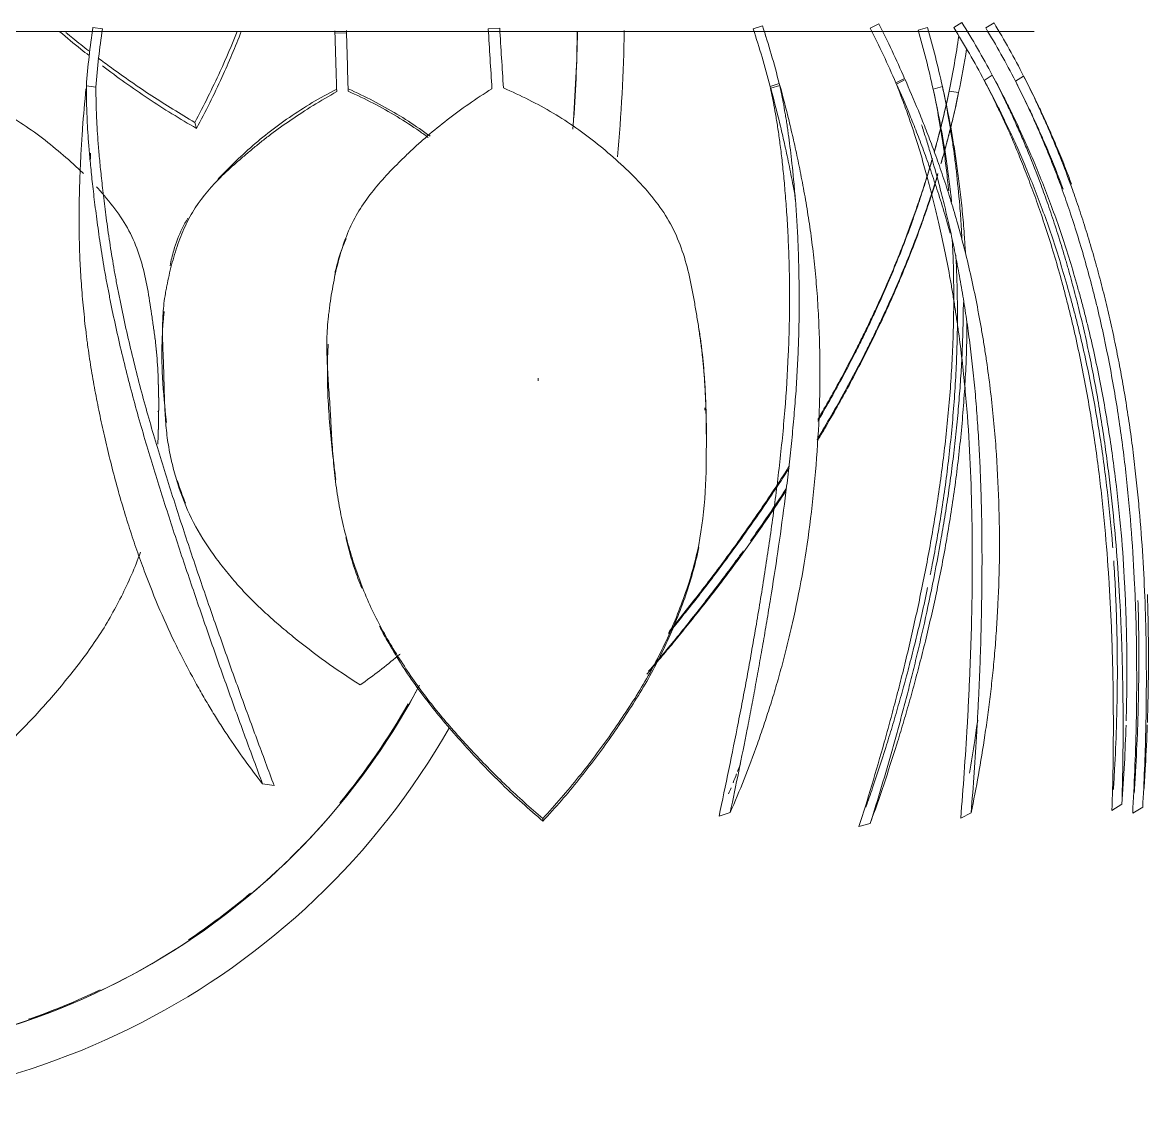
# Model space of a CAD drawing. Header units: millimetres. Extents: x -9018 to 25736, y -24663 to -1750.
# Drawn here: x -6564 to -6443.6, y -16312 to -16196.2 of the extents above; entities that cross this region are included whole.
import ezdxf

# ---------------------------------------------------------------- set-up
doc = ezdxf.new("R2010")
doc.units = ezdxf.units.MM
doc.layers.add('A-DETL-MBND', color=5, linetype='Continuous', lineweight=9)

# ---------------------------------------------------------------- blocks, each defined once
blk = doc.blocks.new('CRT_Veg_Vaso Hera Caída - Único-3794296-2 PAV')
at = {"layer": 'A-DETL-MBND'}
for p, q in [((-190.08, 87.55), (-191.29, 87.2)), ((-156.29, 86.96), (-156.27, 86.68)), ((-219.35, 86.11), (-220.42, 85.46)), ((-217.13, 85.81), (-218.2, 85.14)), ((-200.96, 86.64), (-202.07, 86.06)), ((-175.12, 86.43), (-176.31, 86.04)), ((-127.54, 83.16), (-126.3, 82.97)), ((-133.58, 43.69), (-133.59, 43.94)), ((-173.61, 43.01), (-173.6, 42.76)), ((-115.1, 43.19), (-115.1, 43.14)), ((-155.78, 39.87), (-155.77, 39.59)), ((-115.73, 38.76), (-115.74, 39.05)), ((-119.25, 12.88), (-119.06, 12.23)), ((-200.74, 9.05), (-199.72, 8.91)), ((-199, 8.4), (-198.01, 8.69)), ((-180.64, 8.59), (-181.62, 8.27)), ((-108.48, 8.48), (-107.46, 8.33)), ((-207.69, 7.29), (-206.81, 7.82)), ((-204.34, 7.19), (-203.47, 7.74)), ((-194.09, 8.14), (-195.01, 7.66)), ((-194.95, 7.54), (-194.03, 8.01)), ((-181.55, 8.06), (-180.57, 8.38)), ((-197.67, 3.06), (-197.66, 3.01)), ((-180.1, 3), (-180.04, 2.79)), ((-134.05, 2.7), (-135.28, 2.66)), ((-135.28, 2.66), (-135.27, 2.4)), ((-134.04, 2.43), (-134.05, 2.7)), ((-108.12, 2.35), (-108.07, 2.67)), ((-203.63, 2.13), (-204.52, 1.6)), ((-200.21, 2.1), (-201.09, 1.55)), ((-196.4, 2.38), (-197.39, 2.09)), ((-191.27, 2.15), (-192.19, 1.68)), ((-178.77, 2.23), (-179.75, 1.9)), ((-150.44, 2.24), (-151.66, 2.16)), ((-108.16, 2.08), (-109.18, 2.23))]:
    blk.add_line(p, q, dxfattribs=at)
at = {"layer": 'A-DETL-MBND', "flags": 128}
for points in [[(-98.62, 109.12), (-101.47, 108.19), (-104.28, 107.14), (-107.05, 105.99), (-109.77, 104.72), (-112.44, 103.35), (-115.05, 101.87), (-117.6, 100.29), (-120.08, 98.61), (-122.49, 96.83), (-124.83, 94.95), (-127.1, 92.98), (-129.28, 90.92), (-131.38, 88.78), (-133.39, 86.56), (-135.31, 84.25), (-137.14, 81.88), (-138.87, 79.43), (-140.51, 76.91), (-142.04, 74.33), (-143, 72.54)], [(-159.47, 12.97), (-159.56, 12.02), (-159.91, 5.47), (-159.95, 2.49)], [(-208.8, 2.5), (-207.79, 2.5), (-204.84, 2.5), (-204.76, 2.5), (-204.69, 2.5), (-204.62, 2.5), (-204.54, 2.5), (-204.47, 2.5), (-204.4, 2.5), (-204.33, 2.5), (-204.26, 2.5), (-204.19, 2.5), (-204.12, 2.5), (-204.05, 2.5), (-203.98, 2.5), (-203.91, 2.5), (-203.85, 2.5), (-203.78, 2.5), (-203.72, 2.5), (-203.65, 2.5), (-203.59, 2.5), (-203.53, 2.5), (-203.47, 2.5), (-203.4, 2.5), (-203.34, 2.5), (-203.28, 2.5), (-203.22, 2.5), (-203.16, 2.5), (-203.11, 2.5), (-203.05, 2.5), (-202.99, 2.5), (-202.93, 2.5), (-202.88, 2.5), (-202.82, 2.5), (-202.76, 2.5), (-202.71, 2.5), (-202.65, 2.5), (-202.59, 2.5), (-202.54, 2.5), (-202.48, 2.5), (-202.43, 2.5), (-202.37, 2.5), (-202.31, 2.5), (-202.26, 2.5), (-202.2, 2.5), (-202.14, 2.5), (-202.09, 2.5), (-202.03, 2.5), (-201.97, 2.5), (-201.92, 2.5), (-201.86, 2.5), (-201.8, 2.5), (-201.74, 2.5), (-201.68, 2.5), (-201.62, 2.5), (-201.56, 2.5), (-201.49, 2.5), (-201.43, 2.5), (-201.37, 2.5), (-201.3, 2.5), (-201.24, 2.5), (-201.17, 2.5), (-201.1, 2.5), (-201.03, 2.5), (-200.96, 2.5), (-200.89, 2.5), (-200.82, 2.5), (-200.74, 2.5), (-200.67, 2.5), (-200.59, 2.5), (-200.51, 2.5), (-200.43, 2.5), (-200.35, 2.5), (-200.26, 2.5), (-200.18, 2.5), (-200.09, 2.5), (-200, 2.5), (-199.9, 2.5), (-199.81, 2.5), (-199.71, 2.5), (-199.61, 2.5), (-199.51, 2.5), (-199.41, 2.5), (-199.3, 2.5), (-199.19, 2.5), (-199.08, 2.5), (-198.96, 2.5), (-198.84, 2.5), (-198.72, 2.5), (-198.6, 2.5), (-198.47, 2.5), (-198.34, 2.5), (-198.2, 2.5), (-198.06, 2.5), (-197.92, 2.5), (-197.77, 2.5), (-197.62, 2.5), (-197.46, 2.5), (-197.3, 2.5), (-197.14, 2.5), (-196.97, 2.5), (-196.8, 2.5), (-196.62, 2.5), (-196.43, 2.5), (-196.24, 2.5), (-196.05, 2.5), (-195.85, 2.5), (-195.64, 2.5), (-195.43, 2.5), (-195.21, 2.5), (-194.98, 2.5), (-194.75, 2.5), (-194.51, 2.5), (-194.26, 2.5), (-194.01, 2.5), (-193.74, 2.5), (-193.47, 2.5), (-193.19, 2.5), (-192.91, 2.5), (-192.61, 2.5), (-192.3, 2.5), (-191.99, 2.5), (-191.66, 2.5), (-191.32, 2.5), (-190.98, 2.5), (-190.62, 2.5), (-190.25, 2.5), (-189.86, 2.5), (-189.47, 2.5), (-189.06, 2.5), (-188.64, 2.5), (-188.2, 2.5), (-187.75, 2.5), (-187.28, 2.5), (-186.79, 2.5), (-186.29, 2.5), (-185.78, 2.5), (-185.24, 2.5), (-184.68, 2.5), (-184.11, 2.5), (-183.51, 2.5), (-182.89, 2.5), (-182.25, 2.5), (-181.59, 2.5), (-180.9, 2.5), (-180.18, 2.5), (-179.44, 2.5), (-178.67, 2.5), (-177.87, 2.5), (-177.04, 2.5), (-176.18, 2.5), (-175.28, 2.5), (-174.36, 2.5), (-173.4, 2.5), (-172.4, 2.5), (-171.36, 2.5), (-170.29, 2.5), (-169.19, 2.5), (-168.04, 2.5), (-166.85, 2.5), (-165.63, 2.5), (-164.37, 2.5), (-163.08, 2.5), (-161.74, 2.5), (-160.38, 2.5), (-158.98, 2.5), (-157.55, 2.5), (-156.1, 2.5), (-154.62, 2.5), (-153.11, 2.5), (-151.59, 2.5), (-150.05, 2.5), (-148.49, 2.5), (-146.92, 2.5), (-145.34, 2.5), (-143.75, 2.5), (-142.16, 2.5), (-133.68, 2.5), (-122.14, 2.5), (-110.51, 2.5), (-98.49, 2.5)]]:
    blk.add_lwpolyline(points, dxfattribs=at)
at = {"layer": 'A-DETL-MBND'}
for centre, radius, start, end in [((-76.77, 37.37), 80, 84.0148, 150.3454), ((-76.77, 37.37), 75, 84.0148, 152.1359), ((-76.77, 37.37), 74.9, 109.0865, 115.4425), ((-76.77, 37.37), 74.9, 123.7437, 130.0998), ((-76.77, 37.37), 74.9, 140.5235, 150.3671), ((4, 0), 169, 174.5953, 179.1823), ((4, 0), 164, 175.6067, 179.1219)]:
    blk.add_arc(centre, radius, start, end, dxfattribs=at)
for points, knots in [([(-191.29, 87.2), (-191.77, 85.85), (-192.73, 83.1), (-193.9, 79.48), (-194.8, 76.53), (-195.45, 74.28), (-196.09, 71.97), (-196.72, 69.57), (-197.34, 67.08), (-198.13, 63.67), (-199.05, 59.25), (-200.02, 53.6), (-200.8, 47.79), (-201.26, 42.79), (-201.47, 39.27), (-201.55, 37.54), (-201.58, 36.56), (-201.6, 35.83), (-201.61, 35.11), (-201.63, 34.38), (-201.63, 33.9), (-201.63, 33.66)], [0, 0, 0, 0, 0.0625, 0.125, 0.15625, 0.1875, 0.21875, 0.25, 0.28125, 0.3125, 0.375, 0.4375, 0.5, 0.5625, 0.59375, 0.609375, 0.6171875, 0.625, 0.6328125, 0.640625, 0.6483274, 0.6483274, 0.6483274, 0.6483274]), ([(-201.25, 31.5), (-201.24, 31.68), (-201.24, 32.28), (-201.22, 33.71), (-201.16, 35.81), (-201.04, 38.36), (-200.87, 40.94), (-200.65, 43.57), (-200.38, 46.25), (-200.06, 48.94), (-199.7, 51.57), (-199.31, 54.13), (-198.74, 57.52), (-197.96, 61.64), (-197.12, 65.61), (-196.41, 68.67), (-195.87, 70.91), (-195.33, 73.08), (-194.78, 75.17), (-194.23, 77.21), (-193.48, 79.93), (-192.5, 83.29), (-191.7, 85.91), (-191.29, 87.2)], [0.3410984, 0.3410984, 0.3410984, 0.3410984, 0.3472222, 0.3611111, 0.3888889, 0.4166667, 0.4444444, 0.4722222, 0.5, 0.5277778, 0.5555556, 0.5833333, 0.6111111, 0.6666667, 0.7222222, 0.75, 0.7777778, 0.8055556, 0.8333333, 0.8611111, 0.8888889, 0.9444444, 1, 1, 1, 1]), ([(-190.08, 87.55), (-190.54, 86.1), (-191.46, 83.15), (-192.57, 79.31), (-193.43, 76.19), (-194.06, 73.82), (-194.68, 71.41), (-195.29, 68.91), (-195.89, 66.33), (-196.66, 62.8), (-197.57, 58.26), (-198.54, 52.54), (-199.32, 46.7), (-199.8, 41.68), (-200.02, 38.16), (-200.1, 36.44), (-200.14, 35.47), (-200.16, 34.74), (-200.18, 34.02), (-200.2, 33.05), (-200.22, 31.36), (-200.21, 28.95), (-200.15, 26.61), (-200.09, 25.28), (-200.06, 24.83)], [0, 0, 0, 0, 0.0625, 0.125, 0.15625, 0.1875, 0.21875, 0.25, 0.28125, 0.3125, 0.375, 0.4375, 0.5, 0.5625, 0.59375, 0.609375, 0.6171875, 0.625, 0.6328125, 0.640625, 0.65625, 0.6875, 0.71875, 0.7350614, 0.7350614, 0.7350614, 0.7350614]), ([(-172.95, 57.68), (-172.59, 59.53), (-171.8, 62.24), (-170.46, 65.74), (-169.33, 68.31), (-168.09, 70.81), (-166.69, 73.22), (-165.18, 75.58), (-163.06, 78.71), (-160.19, 82.54), (-157.63, 85.51), (-156.29, 86.96)], [0.625, 0.625, 0.625, 0.625, 0.6875, 0.71875, 0.75, 0.78125, 0.8125, 0.84375, 0.875, 0.9375, 1, 1, 1, 1]), ([(-156.29, 86.96), (-154.77, 85.68), (-151.87, 83.06), (-148.55, 79.6), (-146.06, 76.76), (-144.27, 74.6), (-142.59, 72.38), (-141.04, 70.06), (-139.8, 67.96), (-139.08, 66.63), (-138.81, 66.12)], [0, 0, 0, 0, 0.0625, 0.125, 0.15625, 0.1875, 0.21875, 0.25, 0.28125, 0.3003788, 0.3003788, 0.3003788, 0.3003788]), ([(-219.35, 86.11), (-219.43, 84.61), (-219.58, 81.57), (-219.71, 77.62), (-219.77, 74.42), (-219.78, 72), (-219.77, 69.53), (-219.74, 66.98), (-219.67, 64.35), (-219.52, 60.77), (-219.25, 56.17), (-218.73, 50.4), (-218, 44.57), (-217.17, 39.59), (-216.48, 36.13), (-216.12, 34.44), (-215.9, 33.49), (-215.74, 32.78), (-215.58, 32.08), (-215.35, 31.14), (-214.93, 29.49), (-214.3, 27.16), (-213.51, 24.48), (-212.71, 21.99), (-211.92, 19.7), (-211.12, 17.53), (-210.32, 15.52), (-209.55, 13.67), (-208.81, 11.99), (-207.87, 9.94), (-207.21, 8.62), (-206.81, 7.82)], [0, 0, 0, 0, 0.0625, 0.125, 0.15625, 0.1875, 0.21875, 0.25, 0.28125, 0.3125, 0.375, 0.4375, 0.5, 0.5625, 0.59375, 0.609375, 0.617188, 0.625, 0.632812, 0.640625, 0.65625, 0.6875, 0.71875, 0.75, 0.78125, 0.8125, 0.84375, 0.875, 0.90625, 0.9375, 1, 1, 1, 1]), ([(-217.13, 85.81), (-217.18, 84.29), (-217.26, 81.19), (-217.29, 77.19), (-217.27, 73.95), (-217.24, 71.5), (-217.17, 69), (-217.09, 66.43), (-216.96, 63.78), (-216.75, 60.17), (-216.4, 55.55), (-215.78, 49.78), (-214.96, 43.95), (-214.06, 38.98), (-213.33, 35.54), (-212.94, 33.86), (-212.71, 32.91), (-212.54, 32.21), (-212.36, 31.51), (-212.12, 30.57), (-211.69, 28.93), (-211.03, 26.62), (-210.2, 23.96), (-209.38, 21.51), (-208.57, 19.25), (-207.76, 17.13), (-206.96, 15.16), (-206.19, 13.37), (-205.45, 11.74), (-204.51, 9.76), (-203.86, 8.5), (-203.47, 7.74)], [0, 0, 0, 0, 0.0625, 0.125, 0.15625, 0.1875, 0.21875, 0.25, 0.28125, 0.3125, 0.375, 0.4375, 0.5, 0.5625, 0.59375, 0.609375, 0.617188, 0.625, 0.632812, 0.640625, 0.65625, 0.6875, 0.71875, 0.75, 0.78125, 0.8125, 0.84375, 0.875, 0.90625, 0.9375, 1, 1, 1, 1]), ([(-202.07, 86.06), (-202.35, 84.75), (-202.87, 82.05), (-203.45, 78.5), (-203.86, 75.6), (-204.14, 73.38), (-204.4, 71.11), (-204.62, 68.74), (-204.8, 66.27), (-205, 62.89), (-205.14, 58.49), (-205.07, 52.85), (-204.77, 47.05), (-204.3, 42.09), (-203.85, 38.61), (-203.59, 36.89), (-203.44, 35.92), (-203.32, 35.21), (-203.2, 34.49), (-203.03, 33.53), (-202.72, 31.85), (-202.24, 29.46), (-201.59, 26.67), (-200.91, 24.05), (-200.2, 21.56), (-199.45, 19.15), (-198.68, 16.87), (-197.91, 14.75), (-197.16, 12.79), (-196.18, 10.33), (-195.47, 8.68), (-195.01, 7.66)], [0, 0, 0, 0, 0.0625, 0.125, 0.15625, 0.1875, 0.21875, 0.25, 0.28125, 0.3125, 0.375, 0.4375, 0.5, 0.5625, 0.59375, 0.609375, 0.617188, 0.625, 0.632812, 0.640625, 0.65625, 0.6875, 0.71875, 0.75, 0.78125, 0.8125, 0.84375, 0.875, 0.90625, 0.9375, 1, 1, 1, 1]), ([(-196.77, 12.48), (-196.84, 12.71), (-196.99, 13.17), (-197.29, 14.09), (-197.79, 15.76), (-198.4, 17.9), (-199.11, 20.64), (-199.66, 22.93), (-200.1, 24.95), (-200.39, 26.37), (-200.54, 27.17), (-200.69, 27.97), (-200.88, 28.97), (-201.16, 30.59), (-201.49, 32.65), (-201.85, 35.17), (-202.16, 37.72), (-202.44, 40.33), (-202.67, 43.01), (-202.85, 45.7), (-203, 48.35), (-203.11, 50.96), (-203.21, 54.42), (-203.25, 58.68), (-203.22, 62.82), (-203.15, 66.06), (-203.09, 68.44), (-203, 70.74), (-202.91, 72.98), (-202.8, 75.18), (-202.64, 78.12), (-202.4, 81.78), (-202.19, 84.64), (-202.07, 86.06)], [0.1111111, 0.1111111, 0.1111111, 0.1111111, 0.125, 0.1388889, 0.1666667, 0.2222222, 0.25, 0.2777778, 0.3055556, 0.3194444, 0.3263889, 0.3333333, 0.3472222, 0.3611111, 0.3888889, 0.4166667, 0.4444444, 0.4722222, 0.5, 0.5277778, 0.5555556, 0.5833333, 0.6111111, 0.6666667, 0.7222222, 0.75, 0.7777778, 0.8055556, 0.8333333, 0.8611111, 0.8888889, 0.9444444, 1, 1, 1, 1]), ([(-200.96, 86.64), (-201.09, 85.04), (-201.34, 81.8), (-201.61, 77.64), (-201.79, 74.27), (-201.91, 71.73), (-202.01, 69.15), (-202.1, 66.5), (-202.16, 63.78), (-202.21, 60.08), (-202.19, 55.37), (-202.04, 49.53), (-201.71, 43.65), (-201.24, 38.63), (-200.8, 35.16), (-200.56, 33.47), (-200.42, 32.51), (-200.31, 31.81), (-200.2, 31.1), (-200.04, 30.16), (-199.76, 28.51), (-199.31, 26.18), (-198.74, 23.51), (-198.16, 21.07), (-197.6, 18.86), (-197.03, 16.8), (-196.47, 14.91), (-195.93, 13.2), (-195.4, 11.66), (-194.74, 9.82), (-194.3, 8.68), (-194.03, 8.01)], [0, 0, 0, 0, 0.0625, 0.125, 0.15625, 0.1875, 0.21875, 0.25, 0.28125, 0.3125, 0.375, 0.4375, 0.5, 0.5625, 0.59375, 0.609375, 0.617188, 0.625, 0.632812, 0.640625, 0.65625, 0.6875, 0.71875, 0.75, 0.78125, 0.8125, 0.84375, 0.875, 0.90625, 0.9375, 1, 1, 1, 1]), ([(-176.31, 86.04), (-176.81, 84.89), (-177.81, 82.52), (-179, 79.34), (-179.91, 76.72), (-180.56, 74.71), (-181.2, 72.63), (-181.82, 70.43), (-182.41, 68.14), (-183.17, 64.96), (-184.02, 60.79), (-184.86, 55.32), (-185.47, 49.63), (-185.79, 44.72), (-185.89, 41.23), (-185.91, 39.51), (-185.9, 38.54), (-185.9, 37.81), (-185.89, 37.08), (-185.87, 36.11), (-185.82, 34.4), (-185.71, 31.97), (-185.5, 29.11), (-185.22, 26.37), (-184.88, 23.72), (-184.48, 21.13), (-184.03, 18.65), (-183.57, 16.31), (-183.09, 14.13), (-182.44, 11.36), (-181.95, 9.46), (-181.62, 8.27)], [0, 0, 0, 0, 0.0625, 0.125, 0.15625, 0.1875, 0.21875, 0.25, 0.28125, 0.3125, 0.375, 0.4375, 0.5, 0.5625, 0.59375, 0.609375, 0.617188, 0.625, 0.632812, 0.640625, 0.65625, 0.6875, 0.71875, 0.75, 0.78125, 0.8125, 0.84375, 0.875, 0.90625, 0.9375, 1, 1, 1, 1]), ([(-181.55, 8.06), (-181.7, 8.69), (-181.91, 9.72), (-182.15, 11.07), (-182.29, 11.88), (-182.39, 12.52), (-182.48, 13.16), (-182.6, 14.02), (-182.8, 15.58), (-183.03, 17.63), (-183.27, 20.32), (-183.44, 22.59), (-183.54, 24.59), (-183.6, 26), (-183.62, 26.8), (-183.64, 27.59), (-183.66, 28.59), (-183.68, 30.21), (-183.69, 32.26), (-183.65, 34.79), (-183.56, 37.33), (-183.42, 39.93), (-183.23, 42.58), (-182.99, 45.25), (-182.73, 47.89), (-182.43, 50.49), (-182, 53.94), (-181.41, 58.19), (-180.76, 62.36), (-180.22, 65.63), (-179.81, 68.04), (-179.39, 70.37), (-178.98, 72.65), (-178.56, 74.89), (-177.98, 77.89), (-177.23, 81.63), (-176.62, 84.57), (-176.31, 86.04)], [0, 0, 0, 0, 0.055556, 0.083333, 0.097222, 0.111111, 0.125, 0.138889, 0.166667, 0.222222, 0.25, 0.277778, 0.305556, 0.319444, 0.326389, 0.333333, 0.347222, 0.361111, 0.388889, 0.416667, 0.444444, 0.472222, 0.5, 0.527778, 0.555556, 0.583333, 0.611111, 0.666667, 0.722222, 0.75, 0.777778, 0.805556, 0.833333, 0.861111, 0.888889, 0.944444, 1, 1, 1, 1]), ([(-175.12, 86.43), (-175.47, 84.79), (-176.16, 81.46), (-177.02, 77.21), (-177.69, 73.78), (-178.17, 71.2), (-178.64, 68.58), (-179.11, 65.9), (-179.57, 63.16), (-180.16, 59.44), (-180.86, 54.71), (-181.6, 48.9), (-182.19, 43.06), (-182.5, 38.07), (-182.61, 34.61), (-182.65, 32.93), (-182.66, 31.98), (-182.66, 31.27), (-182.66, 30.57), (-182.66, 29.63), (-182.63, 27.99), (-182.56, 25.67), (-182.43, 23.01), (-182.26, 20.6), (-182.08, 18.45), (-181.88, 16.47), (-181.66, 14.68), (-181.44, 13.07), (-181.21, 11.64), (-180.9, 9.95), (-180.7, 8.94), (-180.57, 8.38)], [0, 0, 0, 0, 0.0625, 0.125, 0.15625, 0.1875, 0.21875, 0.25, 0.28125, 0.3125, 0.375, 0.4375, 0.5, 0.5625, 0.59375, 0.609375, 0.617188, 0.625, 0.632812, 0.640625, 0.65625, 0.6875, 0.71875, 0.75, 0.78125, 0.8125, 0.84375, 0.875, 0.90625, 0.9375, 1, 1, 1, 1]), ([(-156.27, 86.68), (-157.61, 85.22), (-160.17, 82.27), (-163.04, 78.43), (-165.16, 75.31), (-166.68, 72.95), (-168.07, 70.53), (-169.32, 68.04), (-170.44, 65.47), (-171.79, 61.96), (-173.1, 57.45), (-173.72, 51.78), (-173.79, 45.99), (-173.69, 41.01), (-173.4, 37.53), (-173.19, 35.82), (-173.05, 34.85), (-172.94, 34.13), (-172.81, 33.42), (-172.66, 32.46), (-172.37, 30.77), (-171.91, 28.38), (-171.13, 25.62), (-170.01, 23.06), (-168.43, 20.7), (-166.51, 18.48), (-164.36, 16.42), (-162.13, 14.52), (-159.84, 12.79), (-156.58, 10.69), (-153.92, 9.35), (-152.06, 8.55)], [0, 0, 0, 0, 0.0625, 0.125, 0.15625, 0.1875, 0.21875, 0.25, 0.28125, 0.3125, 0.375, 0.4375, 0.5, 0.5625, 0.59375, 0.609375, 0.617188, 0.625, 0.632812, 0.640625, 0.65625, 0.6875, 0.71875, 0.75, 0.78125, 0.8125, 0.84375, 0.875, 0.90625, 0.9375, 1, 1, 1, 1]), ([(-150.83, 8.63), (-149.13, 9.71), (-146.74, 11.37), (-144.26, 13.39), (-142.92, 14.57), (-141.97, 15.46), (-141.05, 16.35), (-139.87, 17.54), (-137.96, 19.63), (-136.16, 22.19), (-134.9, 25.28), (-134.19, 27.8), (-133.77, 29.96), (-133.54, 31.47), (-133.43, 32.32), (-133.32, 33.16), (-133.23, 34.2), (-133.16, 35.88), (-133.2, 37.98), (-133.37, 40.52), (-133.55, 43.07), (-133.68, 45.69), (-133.86, 48.34), (-134.13, 50.99), (-134.54, 53.57), (-135.1, 56.06), (-135.99, 59.34), (-137.41, 63.29), (-139.34, 67.02), (-141.11, 69.88), (-142.51, 71.97), (-143.96, 73.96), (-145.5, 75.87), (-147.12, 77.73), (-149.37, 80.19), (-152.35, 83.22), (-154.93, 85.54), (-156.27, 86.68)], [0, 0, 0, 0, 0.055556, 0.083333, 0.097222, 0.111111, 0.125, 0.138889, 0.166667, 0.222222, 0.25, 0.277778, 0.305556, 0.319444, 0.326389, 0.333333, 0.347222, 0.361111, 0.388889, 0.416667, 0.444444, 0.472222, 0.5, 0.527778, 0.555556, 0.583333, 0.611111, 0.666667, 0.722222, 0.75, 0.777778, 0.805556, 0.833333, 0.861111, 0.888889, 0.944444, 1, 1, 1, 1]), ([(-207.69, 7.29), (-208.13, 8.14), (-208.78, 9.47), (-209.55, 11.13), (-209.99, 12.1), (-210.32, 12.85), (-210.64, 13.61), (-211.06, 14.61), (-211.79, 16.41), (-212.65, 18.67), (-213.63, 21.48), (-214.38, 23.81), (-214.99, 25.85), (-215.4, 27.28), (-215.62, 28.09), (-215.83, 28.89), (-216.1, 29.89), (-216.5, 31.51), (-216.99, 33.56), (-217.52, 36.06), (-218.02, 38.59), (-218.48, 41.2), (-218.9, 43.86), (-219.28, 46.54), (-219.6, 49.17), (-219.88, 51.74), (-220.19, 55.15), (-220.49, 59.32), (-220.67, 63.34), (-220.76, 66.46), (-220.8, 68.75), (-220.81, 70.96), (-220.81, 73.09), (-220.79, 75.19), (-220.74, 77.97), (-220.62, 81.44), (-220.5, 84.13), (-220.42, 85.46)], [0, 0, 0, 0, 0.055556, 0.083333, 0.097222, 0.111111, 0.125, 0.138889, 0.166667, 0.222222, 0.25, 0.277778, 0.305556, 0.319444, 0.326389, 0.333333, 0.347222, 0.361111, 0.388889, 0.416667, 0.444444, 0.472222, 0.5, 0.527778, 0.555556, 0.583333, 0.611111, 0.666667, 0.722222, 0.75, 0.777778, 0.805556, 0.833333, 0.861111, 0.888889, 0.944444, 1, 1, 1, 1]), ([(-218.2, 85.14), (-218.3, 83.72), (-218.48, 80.95), (-218.59, 78.07), (-218.64, 76.68)], [0, 0, 0, 0, 0.0625, 0.1191244, 0.1191244, 0.1191244, 0.1191244]), ([(-204.34, 7.19), (-204.77, 8.01), (-205.42, 9.28), (-206.18, 10.88), (-206.62, 11.82), (-206.94, 12.55), (-207.27, 13.28), (-207.69, 14.26), (-208.42, 16), (-209.29, 18.21), (-210.29, 20.99), (-211.06, 23.29), (-211.7, 25.31), (-212.12, 26.72), (-212.35, 27.52), (-212.58, 28.32), (-212.85, 29.31), (-213.28, 30.92), (-213.79, 32.96), (-214.37, 35.45), (-214.9, 37.98), (-215.4, 40.57), (-215.86, 43.23), (-216.27, 45.9), (-216.63, 48.53), (-216.95, 51.11), (-217.32, 54.52), (-217.69, 58.7), (-217.95, 62.75), (-218.1, 65.89), (-218.19, 68.2), (-218.25, 70.44), (-218.29, 72.6), (-218.32, 74.72), (-218.33, 77.54), (-218.3, 81.05), (-218.24, 83.79), (-218.2, 85.14)], [0, 0, 0, 0, 0.055556, 0.083333, 0.097222, 0.111111, 0.125, 0.138889, 0.166667, 0.222222, 0.25, 0.277778, 0.305556, 0.319444, 0.326389, 0.333333, 0.347222, 0.361111, 0.388889, 0.416667, 0.444444, 0.472222, 0.5, 0.527778, 0.555556, 0.583333, 0.611111, 0.666667, 0.722222, 0.75, 0.777778, 0.805556, 0.833333, 0.861111, 0.888889, 0.944444, 1, 1, 1, 1]), ([(-197.42, 61.99), (-197.22, 62.96), (-196.82, 64.79), (-196.2, 67.42), (-195.57, 69.91), (-194.94, 72.31), (-194.29, 74.62), (-193.63, 76.87), (-192.72, 79.83), (-191.78, 82.7), (-191.07, 84.78), (-190.83, 85.45)], [0.653431, 0.653431, 0.653431, 0.653431, 0.6875, 0.71875, 0.75, 0.78125, 0.8125, 0.84375, 0.875, 0.9375, 0.9679152, 0.9679152, 0.9679152, 0.9679152]), ([(-220.56, 83.47), (-220.62, 82.67), (-220.75, 80.44), (-220.86, 78.14), (-220.91, 76.67)], [0.02830698, 0.02830698, 0.02830698, 0.02830698, 0.0625, 0.12166136, 0.12166136, 0.12166136, 0.12166136]), ([(-219.91, 63.35), (-219.93, 63.84), (-219.97, 65.21), (-220, 67.42), (-220.01, 69.92), (-219.99, 72.35), (-219.95, 74.72), (-219.85, 77.85), (-219.7, 80.94), (-219.56, 83.2), (-219.51, 83.95)], [0.7013236, 0.7013236, 0.7013236, 0.7013236, 0.71875, 0.75, 0.78125, 0.8125, 0.84375, 0.875, 0.9375, 0.9692807, 0.9692807, 0.9692807, 0.9692807]), ([(-217.32, 59.13), (-217.39, 60.16), (-217.5, 62.07), (-217.61, 64.81), (-217.68, 67.37), (-217.71, 69.85), (-217.71, 72.25), (-217.67, 74.59), (-217.6, 77.68), (-217.46, 80.69), (-217.33, 82.87), (-217.29, 83.58)], [0.6520723, 0.6520723, 0.6520723, 0.6520723, 0.6875, 0.71875, 0.75, 0.78125, 0.8125, 0.84375, 0.875, 0.9375, 0.9677625, 0.9677625, 0.9677625, 0.9677625]), ([(-108.48, 8.48), (-108.49, 8.9), (-108.49, 9.71), (-108.53, 11.13), (-108.58, 12.38), (-108.67, 13.8), (-108.8, 15.4), (-108.97, 17.21), (-109.19, 19.2), (-109.46, 21.48), (-109.8, 24.03), (-110.14, 26.26), (-110.41, 27.84), (-110.57, 28.74), (-110.7, 29.42), (-110.83, 30.09), (-111.01, 31), (-111.33, 32.62), (-112.06, 35.94), (-113.24, 40.74), (-114.83, 46.32), (-116.57, 51.9), (-118.06, 56.49), (-119.28, 60.11), (-120.2, 62.8), (-121.11, 65.42), (-122.02, 68.01), (-122.92, 70.56), (-124.14, 73.96), (-125.69, 78.18), (-126.93, 81.51), (-127.54, 83.16)], [0, 0, 0, 0, 0.0625, 0.09375, 0.125, 0.15625, 0.1875, 0.21875, 0.25, 0.28125, 0.3125, 0.34375, 0.359375, 0.367188, 0.375, 0.382812, 0.390625, 0.40625, 0.4375, 0.5, 0.5625, 0.625, 0.6875, 0.71875, 0.75, 0.78125, 0.8125, 0.84375, 0.875, 0.9375, 1, 1, 1, 1]), ([(-107.42, 8.65), (-107.28, 10.06), (-107.1, 12.18), (-106.93, 14.66), (-106.86, 16.08), (-106.81, 17.15), (-106.77, 18.21), (-106.72, 19.61), (-106.67, 22.04), (-106.69, 24.92), (-106.83, 28.19), (-107.02, 30.79), (-107.23, 32.98), (-107.4, 34.5), (-107.51, 35.35), (-107.62, 36.19), (-107.76, 37.22), (-108.01, 38.86), (-108.37, 40.9), (-108.85, 43.33), (-109.38, 45.76), (-109.98, 48.26), (-110.63, 50.79), (-111.34, 53.3), (-112.08, 55.69), (-112.85, 57.98), (-113.92, 60.95), (-115.32, 64.46), (-116.8, 67.65), (-118, 70.02), (-118.91, 71.73), (-119.81, 73.35), (-120.7, 74.86), (-121.6, 76.3), (-122.82, 78.19), (-124.39, 80.47), (-125.66, 82.16), (-126.3, 82.97)], [0, 0, 0, 0, 0.055556, 0.083333, 0.097222, 0.111111, 0.125, 0.138889, 0.166667, 0.222222, 0.25, 0.277778, 0.305556, 0.319444, 0.326389, 0.333333, 0.347222, 0.361111, 0.388889, 0.416667, 0.444444, 0.472222, 0.5, 0.527778, 0.555556, 0.583333, 0.611111, 0.666667, 0.722222, 0.75, 0.777778, 0.805556, 0.833333, 0.861111, 0.888889, 0.944444, 1, 1, 1, 1]), ([(-126.3, 82.97), (-125.69, 81.32), (-124.46, 78), (-122.93, 73.78), (-121.71, 70.38), (-120.82, 67.83), (-119.92, 65.24), (-119.02, 62.62), (-118.1, 59.93), (-116.9, 56.31), (-115.42, 51.72), (-113.7, 46.14), (-112.13, 40.56), (-110.96, 35.76), (-110.25, 32.44), (-109.93, 30.83), (-109.75, 29.91), (-109.62, 29.24), (-109.5, 28.57), (-109.34, 27.67), (-109.08, 26.09), (-108.74, 23.85), (-108.41, 21.31), (-108.14, 19.03), (-107.93, 17.04), (-107.76, 15.24), (-107.64, 13.64), (-107.56, 12.22), (-107.5, 10.98), (-107.47, 9.55), (-107.46, 8.75), (-107.46, 8.33)], [0, 0, 0, 0, 0.0625, 0.125, 0.15625, 0.1875, 0.21875, 0.25, 0.28125, 0.3125, 0.375, 0.4375, 0.5, 0.5625, 0.59375, 0.609375, 0.617188, 0.625, 0.632812, 0.640625, 0.65625, 0.6875, 0.71875, 0.75, 0.78125, 0.8125, 0.84375, 0.875, 0.90625, 0.9375, 1, 1, 1, 1]), ([(-202.78, 76.15), (-202.67, 76.88), (-202.4, 78.8), (-202.09, 80.68), (-201.89, 81.82)], [0.84375, 0.84375, 0.84375, 0.84375, 0.875, 0.92596807, 0.92596807, 0.92596807, 0.92596807]), ([(-96.37, 81.12), (-97.76, 79.9), (-100.42, 77.41), (-103.41, 74.15), (-105.63, 71.47), (-107.22, 69.44), (-108.69, 67.36), (-110.02, 65.19), (-111.22, 62.94), (-112.32, 60.62), (-112.95, 59.03), (-113.24, 58.21)], [0, 0, 0, 0, 0.0625, 0.125, 0.15625, 0.1875, 0.21875, 0.25, 0.28125, 0.3125, 0.344177, 0.344177, 0.344177, 0.344177]), ([(-220.92, 76.43), (-220.94, 75.65), (-220.99, 74.09), (-221.03, 71.72), (-221.04, 69.3), (-221.02, 66.79), (-220.98, 64.59), (-220.94, 63.23), (-220.92, 62.74)], [0.125, 0.125, 0.125, 0.125, 0.15625, 0.1875, 0.21875, 0.25, 0.28125, 0.2985853, 0.2985853, 0.2985853, 0.2985853]), ([(-218.65, 76.25), (-218.67, 75.48), (-218.71, 73.94), (-218.73, 71.6), (-218.73, 69.21), (-218.69, 66.74), (-218.61, 64.18), (-218.46, 60.68), (-218.15, 56.17), (-217.56, 50.47), (-216.74, 44.67), (-215.84, 39.73), (-215.09, 36.29), (-214.7, 34.6), (-214.46, 33.65), (-214.29, 32.95), (-214.11, 32.24), (-213.86, 31.3), (-213.41, 29.65), (-212.73, 27.32), (-211.87, 24.63), (-211.01, 22.11), (-210.13, 19.77), (-209.25, 17.53), (-208.36, 15.44), (-207.5, 13.5), (-206.67, 11.73), (-205.59, 9.55), (-204.84, 8.11), (-204.37, 7.24)], [0.125, 0.125, 0.125, 0.125, 0.15625, 0.1875, 0.21875, 0.25, 0.28125, 0.3125, 0.375, 0.4375, 0.5, 0.5625, 0.59375, 0.609375, 0.6171875, 0.625, 0.6328125, 0.640625, 0.65625, 0.6875, 0.71875, 0.75, 0.78125, 0.8125, 0.84375, 0.875, 0.90625, 0.9375, 1, 1, 1, 1]), ([(-136.75, 72.39), (-138.15, 71.39), (-139.58, 70.3), (-140.93, 69.17), (-141.02, 69.1)], [0, 0, 0, 0, 0.0625, 0.06678886, 0.06678886, 0.06678886, 0.06678886]), ([(-134.24, 8.94), (-132.49, 9.92), (-130.05, 11.44), (-127.5, 13.26), (-126.13, 14.32), (-125.15, 15.13), (-124.2, 15.93), (-122.98, 16.99), (-120.99, 18.86), (-119.11, 21.14), (-117.74, 23.86), (-116.95, 26.07), (-116.44, 27.95), (-116.16, 29.25), (-116.02, 29.98), (-115.88, 30.7), (-115.75, 31.59), (-115.63, 33.01), (-115.59, 34.79), (-115.66, 36.91), (-115.75, 39.03), (-115.79, 41.17), (-115.87, 43.33), (-116.03, 45.45), (-116.34, 47.5), (-116.8, 49.47), (-117.57, 52.03), (-118.83, 55.08), (-120.62, 57.93), (-122.28, 60.09), (-123.59, 61.65), (-124.96, 63.13), (-126.43, 64.54), (-127.97, 65.91), (-130.12, 67.71), (-132.98, 69.91), (-135.46, 71.57), (-136.75, 72.39)], [0, 0, 0, 0, 0.055556, 0.083333, 0.097222, 0.111111, 0.125, 0.138889, 0.166667, 0.222222, 0.25, 0.277778, 0.305556, 0.319444, 0.326389, 0.333333, 0.347222, 0.361111, 0.388889, 0.416667, 0.444444, 0.472222, 0.5, 0.527778, 0.555556, 0.583333, 0.611111, 0.666667, 0.722222, 0.75, 0.777778, 0.805556, 0.833333, 0.861111, 0.888889, 0.944444, 1, 1, 1, 1]), ([(-182.21, 51.72), (-181.74, 52.44), (-180.32, 54.56), (-177.93, 57.96), (-175.55, 61.16), (-173.66, 63.61), (-172.26, 65.38), (-170.89, 67.08), (-169.55, 68.7), (-168.39, 70.08), (-167.67, 70.92), (-167.39, 71.24)], [0.5833333, 0.5833333, 0.5833333, 0.5833333, 0.6111111, 0.6666667, 0.7222222, 0.75, 0.7777778, 0.8055556, 0.8333333, 0.8611111, 0.8781536, 0.8781536, 0.8781536, 0.8781536]), ([(-167.59, 70.94), (-168.1, 70.33), (-169.12, 69.12), (-170.65, 67.27), (-172.18, 65.35), (-173.75, 63.36), (-175.33, 61.29), (-176.66, 59.51), (-177.45, 58.42), (-177.71, 58.05)], [0.125, 0.125, 0.125, 0.125, 0.15625, 0.1875, 0.21875, 0.25, 0.28125, 0.3125, 0.3278655, 0.3278655, 0.3278655, 0.3278655]), ([(-182.64, 48.97), (-182.49, 49.22), (-181.28, 51.11), (-178.97, 54.55), (-176.3, 58.28), (-174.16, 61.13), (-172.56, 63.21), (-171.1, 65.06), (-170.18, 66.2), (-169.77, 66.7)], [0.5530582, 0.5530582, 0.5530582, 0.5530582, 0.5625, 0.625, 0.6875, 0.71875, 0.75, 0.78125, 0.8059246, 0.8059246, 0.8059246, 0.8059246]), ([(-169.71, 66.89), (-170.13, 66.38), (-171.07, 65.22), (-172.54, 63.37), (-174.14, 61.31), (-176.27, 58.47), (-178.94, 54.76), (-181.25, 51.33), (-182.46, 49.45), (-182.62, 49.2)], [0.1930914, 0.1930914, 0.1930914, 0.1930914, 0.21875, 0.25, 0.28125, 0.3125, 0.375, 0.4375, 0.4469097, 0.4469097, 0.4469097, 0.4469097]), ([(-136.91, 62.04), (-136.63, 61.35), (-135.98, 59.59), (-135.48, 57.76), (-135.22, 56.63)], [0.35036418, 0.35036418, 0.35036418, 0.35036418, 0.375, 0.41290701, 0.41290701, 0.41290701, 0.41290701]), ([(-200.44, 26.43), (-200.46, 26.79), (-200.52, 28.06), (-200.6, 30.32), (-200.61, 32.75), (-200.6, 34.46), (-200.58, 35.43), (-200.56, 36.16), (-200.54, 36.88), (-200.5, 37.86), (-200.42, 39.6), (-200.2, 43.12), (-199.72, 48.12), (-198.93, 53.93), (-198.2, 58.08), (-197.78, 60.26), (-197.7, 60.62)], [0.2686825, 0.2686825, 0.2686825, 0.2686825, 0.28125, 0.3125, 0.34375, 0.359375, 0.3671875, 0.375, 0.3828125, 0.390625, 0.40625, 0.4375, 0.5, 0.5625, 0.625, 0.63759, 0.63759, 0.63759, 0.63759]), ([(-203.49, 7.78), (-203.97, 8.66), (-204.72, 10.09), (-205.79, 12.28), (-206.62, 14.06), (-207.48, 15.99), (-208.36, 18.09), (-209.25, 20.34), (-210.12, 22.69), (-210.98, 25.21), (-211.83, 27.91), (-212.5, 30.24), (-212.95, 31.89), (-213.19, 32.83), (-213.37, 33.54), (-213.55, 34.24), (-213.78, 35.2), (-214.17, 36.89), (-214.91, 40.34), (-215.8, 45.28), (-216.6, 51.09), (-217.02, 55.23), (-217.19, 57.41), (-217.22, 57.74)], [0, 0, 0, 0, 0.0625, 0.09375, 0.125, 0.15625, 0.1875, 0.21875, 0.25, 0.28125, 0.3125, 0.34375, 0.359375, 0.3671875, 0.375, 0.3828125, 0.390625, 0.40625, 0.4375, 0.5, 0.5625, 0.625, 0.6362293, 0.6362293, 0.6362293, 0.6362293]), ([(-178.49, 56.98), (-179.03, 56.21), (-180.31, 54.38), (-181.6, 52.48), (-182.33, 51.36)], [0.34295993, 0.34295993, 0.34295993, 0.34295993, 0.375, 0.41819838, 0.41819838, 0.41819838, 0.41819838]), ([(-118.07, 52.95), (-117.93, 52.63), (-117.61, 51.84), (-117.34, 51.02), (-117.19, 50.52)], [0.36069873, 0.36069873, 0.36069873, 0.36069873, 0.375, 0.39700994, 0.39700994, 0.39700994, 0.39700994]), ([(-134.14, 50.43), (-134.06, 49.85), (-133.75, 47.34), (-133.38, 43.77), (-133.24, 40.27), (-133.24, 38.55), (-133.25, 37.57), (-133.28, 36.84), (-133.3, 36.3), (-133.32, 36), (-133.32, 35.94)], [0.4813247, 0.4813247, 0.4813247, 0.4813247, 0.5, 0.5625, 0.59375, 0.609375, 0.6171875, 0.625, 0.6328125, 0.6346789, 0.6346789, 0.6346789, 0.6346789]), ([(-185.6, 46.17), (-185.86, 45.73), (-187.14, 43.59), (-188.88, 40.5), (-190.5, 37.37), (-191.28, 35.83), (-191.71, 34.95), (-192.02, 34.3), (-192.33, 33.64), (-192.74, 32.77), (-193.45, 31.22), (-194.42, 29.01), (-195.49, 26.41), (-196.42, 23.97), (-197.24, 21.67), (-197.94, 19.57), (-198.35, 18.28), (-198.52, 17.71)], [0.4837762, 0.4837762, 0.4837762, 0.4837762, 0.5, 0.5625, 0.59375, 0.609375, 0.6171875, 0.625, 0.6328125, 0.640625, 0.65625, 0.6875, 0.71875, 0.75, 0.78125, 0.8125, 0.8389148, 0.8389148, 0.8389148, 0.8389148]), ([(-198.51, 17.84), (-198.44, 18.06), (-198.04, 19.39), (-197.39, 21.38), (-196.38, 24.22), (-195.5, 26.53), (-194.69, 28.51), (-194.11, 29.88), (-193.77, 30.66), (-193.43, 31.42), (-193.01, 32.37), (-192.3, 33.89), (-191.39, 35.78), (-190.24, 38.07), (-189.03, 40.35), (-187.75, 42.66), (-186.61, 44.65), (-185.89, 45.86), (-185.63, 46.28)], [0.1554854, 0.1554854, 0.1554854, 0.1554854, 0.1666667, 0.2222222, 0.25, 0.2777778, 0.3055556, 0.3194444, 0.3263889, 0.3333333, 0.3472222, 0.3611111, 0.3888889, 0.4166667, 0.4444444, 0.4722222, 0.5, 0.5154081, 0.5154081, 0.5154081, 0.5154081]), ([(-172.95, 34.39), (-172.99, 34.63), (-173.07, 35.11), (-173.21, 36.08), (-173.41, 37.79), (-173.71, 41.28), (-173.77, 44.27), (-173.78, 46.23)], [0.375, 0.375, 0.375, 0.375, 0.3828125, 0.390625, 0.40625, 0.4375, 0.5, 0.5, 0.5, 0.5]), ([(-115.11, 46.65), (-115.12, 46.25), (-115.2, 44.05), (-115.23, 40.88), (-115.04, 37.62), (-114.89, 36.01), (-114.78, 35.1), (-114.68, 34.42), (-114.58, 33.75), (-114.45, 32.84), (-114.22, 31.24), (-113.83, 28.96), (-113.13, 26.29), (-112.09, 23.8), (-110.57, 21.47), (-109.29, 19.94), (-108.58, 19.17), (-108.53, 19.12)], [0.4858176, 0.4858176, 0.4858176, 0.4858176, 0.5, 0.5625, 0.59375, 0.609375, 0.6171875, 0.625, 0.6328125, 0.640625, 0.65625, 0.6875, 0.71875, 0.75, 0.78125, 0.8125, 0.8148139, 0.8148139, 0.8148139, 0.8148139]), ([(-114.68, 34.39), (-114.71, 34.62), (-114.78, 35.07), (-114.89, 35.98), (-115.04, 37.59), (-115.23, 40.84), (-115.2, 43.6), (-115.15, 45.4)], [0.375, 0.375, 0.375, 0.375, 0.3828125, 0.390625, 0.40625, 0.4375, 0.5, 0.5, 0.5, 0.5]), ([(-185.68, 44.19), (-186.54, 42.72), (-187.88, 40.34), (-189.38, 37.47), (-190.16, 35.92), (-190.6, 35.05), (-190.91, 34.39), (-191.23, 33.74), (-191.64, 32.86), (-192.35, 31.31), (-193.33, 29.1), (-194.4, 26.5), (-195.34, 24.04), (-196.18, 21.72), (-196.92, 19.49), (-197.5, 17.64), (-197.82, 16.55), (-197.93, 16.14)], [0.5090002, 0.5090002, 0.5090002, 0.5090002, 0.5625, 0.59375, 0.609375, 0.6171875, 0.625, 0.6328125, 0.640625, 0.65625, 0.6875, 0.71875, 0.75, 0.78125, 0.8125, 0.84375, 0.8635453, 0.8635453, 0.8635453, 0.8635453]), ([(-197.93, 16.09), (-197.82, 16.47), (-197.51, 17.52), (-196.94, 19.33), (-196.2, 21.54), (-195.37, 23.84), (-194.43, 26.29), (-193.36, 28.88), (-192.38, 31.09), (-191.67, 32.64), (-191.25, 33.51), (-190.94, 34.17), (-190.62, 34.82), (-190.19, 35.7), (-189.41, 37.24), (-187.9, 40.12), (-186.55, 42.52), (-185.68, 44)], [0.137683, 0.137683, 0.137683, 0.137683, 0.15625, 0.1875, 0.21875, 0.25, 0.28125, 0.3125, 0.34375, 0.359375, 0.3671875, 0.375, 0.3828125, 0.390625, 0.40625, 0.4375, 0.491452, 0.491452, 0.491452, 0.491452]), ([(-116.03, 44.33), (-115.98, 43.93), (-115.77, 41.97), (-115.54, 39.12), (-115.53, 36.22), (-115.59, 34.78), (-115.64, 33.96), (-115.7, 33.35), (-115.74, 32.85), (-115.77, 32.55), (-115.78, 32.46)], [0.4837131, 0.4837131, 0.4837131, 0.4837131, 0.5, 0.5625, 0.59375, 0.609375, 0.6171875, 0.625, 0.6328125, 0.6362573, 0.6362573, 0.6362573, 0.6362573]), ([(-134.02, 28.49), (-134.04, 28.39), (-134.26, 27.37), (-134.64, 26.09), (-135.13, 24.94), (-135.26, 24.66)], [0.71546897, 0.71546897, 0.71546897, 0.71546897, 0.71875, 0.75, 0.76028947, 0.76028947, 0.76028947, 0.76028947]), ([(-116.41, 27.56), (-116.52, 27.01), (-116.84, 25.65), (-117.48, 23.96), (-118.1, 22.84), (-118.32, 22.48)], [0.69781866, 0.69781866, 0.69781866, 0.69781866, 0.71875, 0.75, 0.76527293, 0.76527293, 0.76527293, 0.76527293]), ([(-201.47, 26.21), (-201.43, 25.64), (-201.34, 24.22), (-201.17, 22.03), (-200.92, 19.64), (-200.63, 17.39), (-200.32, 15.3), (-200.01, 13.37), (-199.57, 10.99), (-199.23, 9.41), (-199.02, 8.44)], [0.7302171, 0.7302171, 0.7302171, 0.7302171, 0.75, 0.78125, 0.8125, 0.84375, 0.875, 0.90625, 0.9375, 1, 1, 1, 1]), ([(-199, 8.4), (-199.2, 9.3), (-199.48, 10.71), (-199.78, 12.46), (-199.95, 13.49), (-200.07, 14.28), (-200.19, 15.07), (-200.33, 16.13), (-200.56, 18.01), (-200.8, 20.38), (-201, 22.99), (-201.07, 24.21), (-201.09, 24.64)], [0, 0, 0, 0, 0.0555556, 0.0833333, 0.0972222, 0.1111111, 0.125, 0.1388889, 0.1666667, 0.2222222, 0.25, 0.264976, 0.264976, 0.264976, 0.264976]), ([(-194.09, 8.14), (-194.55, 9.16), (-195.26, 10.81), (-196.24, 13.26), (-196.99, 15.23), (-197.75, 17.36), (-198.52, 19.64), (-199.22, 21.9), (-199.65, 23.4), (-199.84, 24.09)], [0, 0, 0, 0, 0.0625, 0.09375, 0.125, 0.15625, 0.1875, 0.21875, 0.2440931, 0.2440931, 0.2440931, 0.2440931]), ([(-198.03, 8.73), (-198.24, 9.7), (-198.57, 11.28), (-199.01, 13.67), (-199.33, 15.6), (-199.63, 17.69), (-199.85, 19.44), (-199.96, 20.48), (-199.99, 20.74)], [0, 0, 0, 0, 0.0625, 0.09375, 0.125, 0.15625, 0.1875, 0.1977964, 0.1977964, 0.1977964, 0.1977964]), ([(-180.64, 8.59), (-180.97, 9.79), (-181.46, 11.69), (-182.11, 14.45), (-182.58, 16.64), (-182.98, 18.67), (-183.22, 19.98), (-183.3, 20.47)], [0, 0, 0, 0, 0.0625, 0.09375, 0.125, 0.15625, 0.1748843, 0.1748843, 0.1748843, 0.1748843]), ([(-206.82, 7.84), (-207.26, 8.69), (-207.96, 10.09), (-208.97, 12.24), (-209.75, 13.99), (-210.56, 15.9), (-211.29, 17.72), (-211.74, 18.91), (-211.91, 19.38)], [0, 0, 0, 0, 0.0625, 0.09375, 0.125, 0.15625, 0.1875, 0.2071516, 0.2071516, 0.2071516, 0.2071516]), ([(-199.68, 19.56), (-199.66, 19.35), (-199.56, 18.41), (-199.38, 16.81), (-199.12, 14.86), (-198.85, 13.09), (-198.47, 10.92), (-198.19, 9.53), (-198.01, 8.69)], [0.8038718, 0.8038718, 0.8038718, 0.8038718, 0.8125, 0.84375, 0.875, 0.90625, 0.9375, 1, 1, 1, 1]), ([(-212.81, 18.83), (-212.63, 18.36), (-212.18, 17.17), (-211.45, 15.36), (-210.64, 13.45), (-209.85, 11.7), (-208.85, 9.56), (-208.14, 8.16), (-207.71, 7.31)], [0.7927314, 0.7927314, 0.7927314, 0.7927314, 0.8125, 0.84375, 0.875, 0.90625, 0.9375, 1, 1, 1, 1]), ([(-121.53, 18.33), (-121.91, 17.92), (-122.96, 16.84), (-124.73, 15.16), (-126.85, 13.36), (-129.92, 11.11), (-132.44, 9.6), (-134.23, 8.67)], [0.8252841, 0.8252841, 0.8252841, 0.8252841, 0.84375, 0.875, 0.90625, 0.9375, 1, 1, 1, 1]), ([(-107.14, 17.7), (-106.96, 17.53), (-106.08, 16.69), (-104.46, 15.25), (-102.22, 13.48), (-99.02, 11.3), (-96.4, 9.87), (-94.56, 9.02)], [0.8360526, 0.8360526, 0.8360526, 0.8360526, 0.84375, 0.875, 0.90625, 0.9375, 1, 1, 1, 1]), ([(-200.74, 9.05), (-200.54, 10.02), (-200.2, 11.53), (-199.75, 13.36), (-199.47, 14.43), (-199.25, 15.25), (-199.05, 15.99), (-198.91, 16.46), (-198.85, 16.67)], [0, 0, 0, 0, 0.0555556, 0.0833333, 0.0972222, 0.1111111, 0.125, 0.1354884, 0.1354884, 0.1354884, 0.1354884]), ([(-198.87, 16.54), (-198.98, 16.17), (-199.26, 15.17), (-199.67, 13.63), (-200.23, 11.4), (-200.55, 9.93), (-200.74, 9.04)], [0.8572648, 0.8572648, 0.8572648, 0.8572648, 0.875, 0.90625, 0.9375, 1, 1, 1, 1]), ([(-198.13, 15.43), (-198.31, 14.8), (-198.63, 13.58), (-199.2, 11.32), (-199.53, 9.82), (-199.72, 8.91)], [0.875, 0.875, 0.875, 0.875, 0.90625, 0.9375, 1, 1, 1, 1]), ([(-199.72, 8.9), (-199.53, 9.79), (-199.2, 11.26), (-198.65, 13.49), (-198.32, 14.69), (-198.15, 15.31)], [0, 0, 0, 0, 0.0625, 0.09375, 0.125, 0.125, 0.125, 0.125]), ([(-135.46, 8.64), (-137.29, 9.46), (-139.9, 10.81), (-142.7, 12.62), (-143.83, 13.44), (-144.21, 13.72)], [0, 0, 0, 0, 0.0625, 0.09375, 0.1093835, 0.1093835, 0.1093835, 0.1093835]), ([(-144.03, 13.86), (-143.72, 13.62), (-142.64, 12.85), (-139.91, 11.08), (-137.3, 9.72), (-135.46, 8.9)], [0.8930694, 0.8930694, 0.8930694, 0.8930694, 0.90625, 0.9375, 1, 1, 1, 1]), ([(-124.03, 2.5), (-123.39, 4.14), (-121.93, 7.62), (-120.22, 11.07), (-119.25, 12.88)], [0.8816936, 0.8816936, 0.8816936, 0.8816936, 0.9375, 1, 1, 1, 1]), ([(-119.06, 12.23), (-120.03, 10.42), (-121.64, 7.19), (-123.02, 3.93), (-123.59, 2.5)], [0, 0, 0, 0, 0.0625, 0.1109669, 0.1109669, 0.1109669, 0.1109669]), ([(-108.71, 5.33), (-109.17, 5.68), (-111.03, 7.06), (-114.42, 9.42), (-117.48, 11.31), (-119.06, 12.23)], [0.8702436, 0.8702436, 0.8702436, 0.8702436, 0.8888889, 0.9444444, 1, 1, 1, 1]), ([(-107.75, 5.09), (-107.46, 4.86), (-106.4, 4.02), (-105.37, 3.17), (-104.64, 2.54)], [0.14441773, 0.14441773, 0.14441773, 0.14441773, 0.15625, 0.1875, 0.1875, 0.1875, 0.1875]), ([(-105.27, 2.61), (-105.52, 2.82), (-106.33, 3.49), (-107.16, 4.14), (-107.74, 4.59)], [0.82263633, 0.82263633, 0.82263633, 0.82263633, 0.83333333, 0.85706513, 0.85706513, 0.85706513, 0.85706513])]:
    blk.add_open_spline(points, degree=3, knots=knots, dxfattribs=at)
for points in [[(-176.4, 83.41), (-176.32, 83.62), (-176.23, 83.83), (-176.14, 84.03)], [(-177, 81.9), (-176.87, 82.23), (-176.75, 82.55), (-176.62, 82.87)], [(-177.41, 80.82), (-177.31, 81.1), (-177.2, 81.38), (-177.09, 81.66)], [(-107.88, 16.24), (-107.89, 16), (-107.91, 15.77), (-107.92, 15.54)], [(-119.25, 12.88), (-117.47, 11.86), (-114.01, 9.72), (-110.77, 7.39), (-109.2, 6.2)], [(-201.59, 4.37), (-201.35, 5.93), (-201.06, 7.49), (-200.74, 9.05)], [(-199.72, 8.91), (-200.13, 6.93), (-200.47, 4.96), (-200.75, 2.99)], [(-198.01, 8.69), (-197.54, 6.55), (-197.01, 4.45), (-196.4, 2.38)], [(-152.06, 8.55), (-151.93, 6.39), (-151.79, 4.26), (-151.66, 2.16)], [(-150.44, 2.24), (-150.57, 4.34), (-150.7, 6.47), (-150.83, 8.63)], [(-135.46, 8.9), (-135.4, 6.83), (-135.34, 4.75), (-135.28, 2.66)], [(-134.05, 2.7), (-134.11, 4.78), (-134.17, 6.86), (-134.24, 8.94)], [(-109.18, 2.23), (-108.87, 4.29), (-108.64, 6.37), (-108.48, 8.48)], [(-204.52, 1.6), (-205.63, 3.44), (-206.69, 5.34), (-207.69, 7.29)], [(-206.81, 7.82), (-205.81, 5.87), (-204.75, 3.98), (-203.63, 2.13)], [(-203.47, 7.74), (-202.44, 5.81), (-201.35, 3.93), (-200.21, 2.1)], [(-197.39, 2.09), (-198, 4.16), (-198.53, 6.26), (-199, 8.4)], [(-192.19, 1.68), (-193.17, 3.59), (-194.09, 5.54), (-194.95, 7.54)], [(-194.03, 8.01), (-193.17, 6.01), (-192.25, 4.06), (-191.27, 2.15)], [(-179.75, 1.9), (-180.42, 3.92), (-181.02, 5.97), (-181.55, 8.06)], [(-180.57, 8.38), (-180.04, 6.29), (-179.44, 4.24), (-178.77, 2.23)], [(-107.46, 8.33), (-107.62, 6.22), (-107.86, 4.14), (-108.16, 2.08)], [(-201.09, 1.55), (-202.23, 3.38), (-203.31, 5.26), (-204.34, 7.19)]]:
    blk.add_open_spline(points, degree=3, dxfattribs=at)

msp = doc.modelspace()

# ---------------------------------------------------------------- block references
at = {"layer": 'A-DETL-MBND', "rotation": 180}
msp.add_blockref('CRT_Veg_Vaso Hera Caída - Único-3794296-2 PAV', (-6664.62, -16194.651), dxfattribs=at)

doc.saveas('drawing.dxf')
